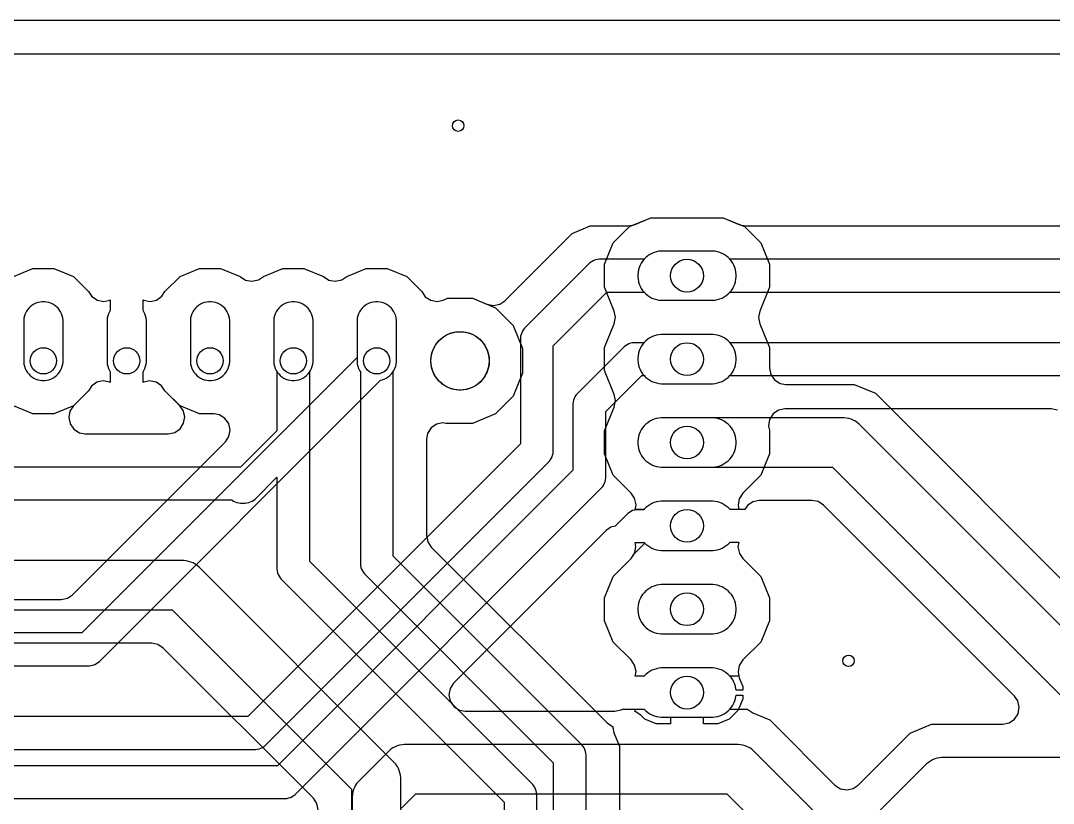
# Model space of a CAD drawing. Header units: millimetres. Extents: x 0 to 94.5, y 0 to 74.5.
# Drawn here: x 30.67 to 62.14, y 50.66 to 74.5 of the extents above; entities that cross this region are included whole.
import ezdxf

# ---------------------------------------------------------------- set-up
doc = ezdxf.new("R2010")
doc.units = ezdxf.units.MM

msp = doc.modelspace()

# ---------------------------------------------------------------- linework, layer by layer
at = {"layer": '16_copper'}
for points in [[(31.461, 63.544), (31.526, 63.559), (31.59, 63.581), (31.651, 63.61), (31.708, 63.646), (31.76, 63.688), (31.808, 63.736), (31.85, 63.789), (31.886, 63.846), (31.915, 63.906), (31.937, 63.97), (31.952, 64.036), (31.96, 64.103), (31.96, 65.37), (31.952, 65.437), (31.937, 65.503), (31.915, 65.566), (31.886, 65.627), (31.85, 65.684), (31.808, 65.737), (31.76, 65.784), (31.708, 65.826), (31.651, 65.862), (31.59, 65.892), (31.526, 65.914), (31.461, 65.929), (31.394, 65.936), (31.326, 65.936), (31.259, 65.929), (31.194, 65.914), (31.13, 65.892), (31.069, 65.862), (31.012, 65.826), (30.96, 65.784), (30.912, 65.737), (30.87, 65.684), (30.834, 65.627), (30.805, 65.566), (30.783, 65.503), (30.768, 65.437), (30.76, 65.37), (30.76, 64.103), (30.768, 64.036), (30.783, 63.97), (30.805, 63.906), (30.834, 63.846), (30.87, 63.789), (30.912, 63.736), (30.96, 63.688), (31.012, 63.646), (31.069, 63.61), (31.13, 63.581), (31.194, 63.559), (31.259, 63.544), (31.326, 63.536), (31.394, 63.536)], [(36.541, 63.544), (36.606, 63.559), (36.67, 63.581), (36.731, 63.61), (36.788, 63.646), (36.84, 63.688), (36.888, 63.736), (36.93, 63.789), (36.966, 63.846), (36.995, 63.906), (37.017, 63.97), (37.032, 64.036), (37.04, 64.103), (37.04, 65.37), (37.032, 65.437), (37.017, 65.503), (36.995, 65.566), (36.966, 65.627), (36.93, 65.684), (36.888, 65.737), (36.84, 65.784), (36.788, 65.826), (36.731, 65.862), (36.67, 65.892), (36.606, 65.914), (36.541, 65.929), (36.474, 65.936), (36.406, 65.936), (36.339, 65.929), (36.274, 65.914), (36.21, 65.892), (36.149, 65.862), (36.092, 65.826), (36.04, 65.784), (35.992, 65.737), (35.95, 65.684), (35.914, 65.627), (35.885, 65.566), (35.863, 65.503), (35.848, 65.437), (35.84, 65.37), (35.84, 64.103), (35.848, 64.036), (35.863, 63.97), (35.885, 63.906), (35.914, 63.846), (35.95, 63.789), (35.992, 63.736), (36.04, 63.688), (36.092, 63.646), (36.149, 63.61), (36.21, 63.581), (36.274, 63.559), (36.339, 63.544), (36.406, 63.536), (36.474, 63.536)], [(51.836, 55.827), (51.908, 55.842), (51.979, 55.863), (52.047, 55.891), (52.112, 55.926), (52.173, 55.967), (52.23, 56.014), (52.282, 56.066), (52.329, 56.123), (52.37, 56.184), (52.405, 56.249), (52.433, 56.317), (52.454, 56.388), (52.469, 56.46), (52.476, 56.533), (52.476, 56.607), (52.469, 56.68), (52.454, 56.752), (52.433, 56.823), (52.405, 56.891), (52.37, 56.956), (52.329, 57.017), (52.282, 57.074), (52.23, 57.126), (52.173, 57.173), (52.112, 57.214), (52.047, 57.249), (51.979, 57.277), (51.908, 57.298), (51.836, 57.313), (51.763, 57.32), (50.189, 57.32), (50.116, 57.313), (50.044, 57.298), (49.973, 57.277), (49.905, 57.249), (49.84, 57.214), (49.779, 57.173), (49.722, 57.126), (49.67, 57.074), (49.623, 57.017), (49.582, 56.956), (49.547, 56.891), (49.519, 56.823), (49.498, 56.752), (49.483, 56.68), (49.476, 56.607), (49.476, 56.533), (49.483, 56.46), (49.498, 56.388), (49.519, 56.317), (49.547, 56.249), (49.582, 56.184), (49.623, 56.123), (49.67, 56.066), (49.722, 56.014), (49.779, 55.967), (49.84, 55.926), (49.905, 55.891), (49.973, 55.863), (50.044, 55.842), (50.116, 55.827), (50.189, 55.82), (51.763, 55.82)]]:
    msp.add_lwpolyline(points, close=True, dxfattribs=at)
at = {"layer": '16_copper_5V'}
for points in [[(63.536, 54.897), (56.226, 62.206), (56.169, 62.253), (56.108, 62.294), (56.043, 62.329), (55.975, 62.357), (55.904, 62.378), (55.832, 62.393), (55.759, 62.4), (50.189, 62.4), (50.116, 62.393), (50.044, 62.378), (49.973, 62.357), (49.905, 62.329), (49.84, 62.294), (49.779, 62.253), (49.722, 62.206), (49.67, 62.154), (49.623, 62.097), (49.582, 62.036), (49.547, 61.971), (49.519, 61.903), (49.498, 61.832), (49.483, 61.76), (49.476, 61.687), (49.476, 61.613), (49.483, 61.54), (49.498, 61.468), (49.519, 61.397), (49.547, 61.329), (49.582, 61.264), (49.623, 61.203), (49.67, 61.146), (49.722, 61.094), (49.779, 61.047), (49.84, 61.006), (49.905, 60.971), (49.973, 60.943), (50.044, 60.922), (50.116, 60.907), (50.189, 60.9), (55.411, 60.9), (62.786, 53.525)], [(62.786, 52.05), (58.743, 52.05), (58.67, 52.043), (58.598, 52.028), (58.527, 52.007), (58.459, 51.979), (58.394, 51.944), (58.333, 51.903), (58.276, 51.856), (55.84, 49.421), (53.004, 52.256), (52.947, 52.303), (52.886, 52.344), (52.821, 52.379), (52.753, 52.407), (52.682, 52.428), (52.61, 52.443), (52.537, 52.45), (42.363, 52.45), (42.29, 52.443), (42.218, 52.428), (42.147, 52.407), (42.079, 52.379), (42.014, 52.344), (41.953, 52.303), (41.896, 52.256), (40.964, 51.324), (40.917, 51.267), (40.876, 51.206), (40.841, 51.141), (40.813, 51.073), (40.792, 51.002), (40.777, 50.93), (40.77, 50.857), (40.77, 48.859)], [(42.27, 50.509), (42.711, 50.95), (52.189, 50.95), (54.88, 48.259)]]:
    msp.add_lwpolyline(points, dxfattribs=at)
at = {"layer": '16_copper_GND'}
for points in [[(89.5, 73.484), (7.766, 73.484)], [(17.966, 56.866), (31.899, 56.866), (32.094, 56.906), (32.252, 57.012), (36.907, 61.667), (37.016, 61.833), (37.053, 62.028), (37.01, 62.223), (36.895, 62.385), (36.726, 62.489), (36.553, 62.52), (36.119, 62.52), (35.525, 62.766), (35.065, 63.226), (34.961, 63.38), (34.795, 63.488), (34.599, 63.523), (34.419, 63.485), (34.4, 63.477), (34.4, 63.804), (34.426, 63.846), (34.455, 63.906), (34.477, 63.97), (34.492, 64.036), (34.5, 64.103), (34.5, 65.37), (34.492, 65.437), (34.477, 65.503), (34.455, 65.566), (34.426, 65.627), (34.4, 65.668), (34.4, 65.995), (34.419, 65.987), (34.615, 65.949), (34.809, 65.99), (34.972, 66.104), (35.066, 66.248), (35.525, 66.706), (36.119, 66.952), (36.761, 66.952), (37.355, 66.706), (37.356, 66.705), (37.522, 66.595), (37.718, 66.559), (37.912, 66.602), (38.064, 66.705), (38.065, 66.706), (38.659, 66.952), (39.301, 66.952), (39.895, 66.706), (39.896, 66.705), (40.062, 66.595), (40.258, 66.559), (40.452, 66.602), (40.604, 66.705), (40.605, 66.706), (41.199, 66.952), (41.841, 66.952), (42.435, 66.706), (42.892, 66.25), (43, 66.089), (43.167, 65.981), (43.363, 65.946), (43.542, 65.984), (43.681, 66.041), (44.439, 66.041), (44.879, 65.859), (45.074, 65.821), (45.269, 65.862), (45.424, 65.968), (47.471, 68.015), (48.028, 68.246), (49.172, 68.246), (49.363, 68.284), (49.875, 68.496), (52.077, 68.496), (52.726, 68.227), (53.223, 67.73), (53.492, 67.081), (53.492, 66.379), (53.191, 65.651), (53.153, 65.456), (53.191, 65.269), (53.492, 64.541), (53.492, 63.916), (53.532, 63.721), (53.644, 63.557), (53.812, 63.45), (53.992, 63.416), (56.073, 63.416), (56.722, 63.147), (63.182, 56.687)], [(30.445, 66.706), (31.039, 66.952), (31.681, 66.952), (32.275, 66.706), (32.735, 66.247), (32.839, 66.093), (33.005, 65.984), (33.201, 65.949), (33.381, 65.987), (33.4, 65.995), (33.4, 65.668), (33.374, 65.627), (33.345, 65.566), (33.323, 65.503), (33.308, 65.437), (33.3, 65.37), (33.3, 64.103), (33.308, 64.036), (33.323, 63.97), (33.345, 63.906), (33.374, 63.846), (33.4, 63.804), (33.4, 63.477), (33.381, 63.485), (33.185, 63.524), (32.991, 63.482), (32.828, 63.369), (32.734, 63.225), (32.275, 62.766), (31.681, 62.52), (31.039, 62.52), (30.445, 62.766)]]:
    msp.add_lwpolyline(points, dxfattribs=at)
for points in [[(49.426, 59.604), (49.371, 59.591), (49.318, 59.573), (49.268, 59.548), (49.22, 59.518), (49.176, 59.483), (48.791, 59.098), (48.657, 59.067), (48.509, 58.965), (43.864, 54.32), (43.754, 54.154), (43.717, 53.958), (43.76, 53.764), (43.875, 53.601), (44.044, 53.497), (44.217, 53.466), (48.776, 53.466), (48.971, 53.506), (49.007, 53.53), (49.666, 53.53), (49.67, 53.526), (49.722, 53.474), (49.779, 53.427), (49.84, 53.386), (49.905, 53.351), (49.973, 53.323), (50.044, 53.302), (50.116, 53.287), (50.189, 53.28), (51.763, 53.28), (51.836, 53.287), (51.908, 53.302), (51.979, 53.323), (52.047, 53.351), (52.112, 53.386), (52.173, 53.427), (52.23, 53.474), (52.282, 53.526), (52.286, 53.53), (52.817, 53.53), (52.828, 53.514), (52.985, 53.411), (53.5, 53.197), (55.486, 51.211), (55.652, 51.101), (55.848, 51.065), (56.042, 51.107), (56.194, 51.211), (57.78, 52.797), (58.429, 53.066), (60.601, 53.066), (60.796, 53.106), (60.961, 53.218), (61.068, 53.386), (61.101, 53.582), (61.055, 53.776), (60.955, 53.92), (55.137, 59.738), (54.971, 59.847), (54.783, 59.884), (53.176, 59.884), (52.981, 59.844), (52.817, 59.732), (52.739, 59.61), (52.286, 59.61), (52.282, 59.614), (52.23, 59.666), (52.173, 59.713), (52.112, 59.754), (52.047, 59.789), (51.979, 59.817), (51.908, 59.838), (51.836, 59.853), (51.763, 59.86), (50.189, 59.86), (50.116, 59.853), (50.044, 59.838), (49.973, 59.817), (49.905, 59.789), (49.84, 59.754), (49.779, 59.713), (49.722, 59.666), (49.67, 59.614), (49.666, 59.61), (49.482, 59.61)], [(49.394, 54.53), (49.422, 54.674), (49.38, 54.869), (49.275, 55.023), (48.729, 55.57), (48.46, 56.219), (48.46, 56.921), (48.729, 57.57), (49.275, 58.117), (49.376, 58.269), (49.691, 58.584), (49.722, 58.554), (49.779, 58.507), (49.84, 58.466), (49.905, 58.431), (49.973, 58.403), (50.044, 58.382), (50.116, 58.367), (50.189, 58.36), (51.763, 58.36), (51.836, 58.367), (51.908, 58.382), (51.979, 58.403), (52.047, 58.431), (52.112, 58.466), (52.173, 58.507), (52.23, 58.554), (52.282, 58.606), (52.286, 58.61), (52.558, 58.61), (52.53, 58.466), (52.572, 58.271), (52.677, 58.117), (53.223, 57.57), (53.492, 56.921), (53.492, 56.219), (53.223, 55.57), (52.677, 55.023), (52.567, 54.857), (52.531, 54.662), (52.558, 54.53), (52.286, 54.53), (52.282, 54.534), (52.23, 54.586), (52.173, 54.633), (52.112, 54.674), (52.047, 54.709), (51.979, 54.737), (51.908, 54.758), (51.836, 54.773), (51.763, 54.78), (50.189, 54.78), (50.116, 54.773), (50.044, 54.758), (49.973, 54.737), (49.905, 54.709), (49.84, 54.674), (49.779, 54.633), (49.722, 54.586), (49.67, 54.534), (49.666, 54.53)]]:
    msp.add_lwpolyline(points, close=True, dxfattribs=at)
at = {"layer": '16_copper_RX_ARDU'}
msp.add_lwpolyline([(39.081, 63.544), (39.146, 63.559), (39.21, 63.581), (39.271, 63.61), (39.328, 63.646), (39.38, 63.688), (39.428, 63.736), (39.47, 63.789), (39.506, 63.846), (39.535, 63.906), (39.557, 63.97), (39.572, 64.036), (39.58, 64.103), (39.58, 65.37), (39.572, 65.437), (39.557, 65.503), (39.535, 65.566), (39.506, 65.627), (39.47, 65.684), (39.428, 65.737), (39.38, 65.784), (39.328, 65.826), (39.271, 65.862), (39.21, 65.892), (39.146, 65.914), (39.081, 65.929), (39.014, 65.936), (38.946, 65.936), (38.879, 65.929), (38.814, 65.914), (38.75, 65.892), (38.689, 65.862), (38.632, 65.826), (38.58, 65.784), (38.532, 65.737), (38.49, 65.684), (38.454, 65.627), (38.425, 65.566), (38.403, 65.503), (38.388, 65.437), (38.38, 65.37), (38.38, 64.103), (38.388, 64.036), (38.403, 63.97), (38.425, 63.906), (38.454, 63.846), (38.49, 63.789), (38.532, 63.736), (38.58, 63.688), (38.632, 63.646), (38.689, 63.61), (38.75, 63.581), (38.814, 63.559), (38.879, 63.544), (38.946, 63.536), (39.014, 63.536)], close=True, dxfattribs=at)
at = {"layer": '16_copper_SCL'}
msp.add_lwpolyline([(28.891, 50.8), (38.728, 50.8), (38.784, 50.806), (38.839, 50.819), (38.892, 50.837), (38.942, 50.862), (38.99, 50.892), (39.034, 50.927), (48.373, 60.266), (48.408, 60.31), (48.438, 60.358), (48.463, 60.408), (48.481, 60.461), (48.494, 60.516), (48.5, 60.572), (48.5, 62.593), (49.597, 63.69), (49.666, 63.69), (49.67, 63.686), (49.722, 63.634), (49.779, 63.587), (49.84, 63.546), (49.905, 63.511), (49.973, 63.483), (50.044, 63.462), (50.116, 63.447), (50.189, 63.44), (51.763, 63.44), (51.836, 63.447), (51.908, 63.462), (51.979, 63.483), (52.047, 63.511), (52.112, 63.546), (52.173, 63.587), (52.23, 63.634), (52.282, 63.686), (52.329, 63.743), (52.37, 63.804), (52.405, 63.869), (52.433, 63.937), (52.454, 64.008), (52.469, 64.08), (52.476, 64.153), (52.476, 64.227), (52.469, 64.3), (52.454, 64.372), (52.433, 64.443), (52.405, 64.511), (52.37, 64.576), (52.329, 64.637), (52.282, 64.694), (52.23, 64.746), (52.173, 64.793), (52.112, 64.834), (52.047, 64.869), (51.979, 64.897), (51.908, 64.918), (51.836, 64.933), (51.763, 64.94), (50.189, 64.94), (50.116, 64.933), (50.044, 64.918), (49.973, 64.897), (49.905, 64.869), (49.84, 64.834), (49.779, 64.793), (49.722, 64.746), (49.67, 64.694), (49.666, 64.69), (49.362, 64.69), (49.306, 64.684), (49.251, 64.671), (49.198, 64.653), (49.148, 64.628), (49.1, 64.598), (49.056, 64.563), (47.627, 63.134), (47.592, 63.09), (47.562, 63.042), (47.537, 62.992), (47.519, 62.939), (47.506, 62.884), (47.5, 62.828), (47.5, 60.807), (38.493, 51.8), (28.656, 51.8)], dxfattribs=at)
at = {"layer": '16_copper_SDA'}
msp.add_lwpolyline([(27.107, 52.3), (37.828, 52.3), (37.884, 52.306), (37.939, 52.319), (37.992, 52.337), (38.042, 52.362), (38.09, 52.392), (38.134, 52.427), (46.773, 61.066), (46.808, 61.11), (46.838, 61.158), (46.863, 61.208), (46.881, 61.261), (46.894, 61.316), (46.9, 61.372), (46.9, 64.593), (48.537, 66.23), (49.666, 66.23), (49.67, 66.226), (49.722, 66.174), (49.779, 66.127), (49.84, 66.086), (49.905, 66.051), (49.973, 66.023), (50.044, 66.002), (50.116, 65.987), (50.189, 65.98), (51.763, 65.98), (51.836, 65.987), (51.908, 66.002), (51.979, 66.023), (52.047, 66.051), (52.112, 66.086), (52.173, 66.127), (52.23, 66.174), (52.282, 66.226), (52.329, 66.283), (52.37, 66.344), (52.405, 66.409), (52.433, 66.477), (52.454, 66.548), (52.469, 66.62), (52.476, 66.693), (52.476, 66.767), (52.469, 66.84), (52.454, 66.912), (52.433, 66.983), (52.405, 67.051), (52.37, 67.116), (52.329, 67.177), (52.282, 67.234), (52.23, 67.286), (52.173, 67.333), (52.112, 67.374), (52.047, 67.409), (51.979, 67.437), (51.908, 67.458), (51.836, 67.473), (51.763, 67.48), (50.189, 67.48), (50.116, 67.473), (50.044, 67.458), (49.973, 67.437), (49.905, 67.409), (49.84, 67.374), (49.779, 67.333), (49.722, 67.286), (49.67, 67.234), (49.666, 67.23), (48.302, 67.23), (48.246, 67.224), (48.191, 67.211), (48.138, 67.193), (48.088, 67.168), (48.04, 67.138), (47.996, 67.103), (46.027, 65.134), (45.992, 65.09), (45.962, 65.042), (45.937, 64.992), (45.919, 64.939), (45.906, 64.884), (45.9, 64.828), (45.9, 61.607), (37.593, 53.3), (26.872, 53.3)], dxfattribs=at)
at = {"layer": '16_copper_TX_ARDU'}
msp.add_lwpolyline([(7.224, 54.85), (32.762, 54.85), (32.818, 54.856), (32.872, 54.869), (32.925, 54.887), (32.976, 54.912), (33.023, 54.942), (33.067, 54.977), (41.639, 63.548), (41.686, 63.559), (41.75, 63.581), (41.811, 63.61), (41.868, 63.646), (41.92, 63.688), (41.968, 63.736), (42.01, 63.789), (42.046, 63.846), (42.075, 63.906), (42.097, 63.97), (42.112, 64.036), (42.12, 64.103), (42.12, 65.37), (42.112, 65.437), (42.097, 65.503), (42.075, 65.566), (42.046, 65.627), (42.01, 65.684), (41.968, 65.737), (41.92, 65.784), (41.868, 65.826), (41.811, 65.862), (41.75, 65.892), (41.686, 65.914), (41.621, 65.929), (41.554, 65.936), (41.486, 65.936), (41.419, 65.929), (41.354, 65.914), (41.29, 65.892), (41.229, 65.862), (41.172, 65.826), (41.12, 65.784), (41.072, 65.737), (41.03, 65.684), (40.994, 65.627), (40.965, 65.566), (40.943, 65.503), (40.928, 65.437), (40.92, 65.37), (40.92, 64.243), (32.527, 55.85), (7.224, 55.85)], dxfattribs=at)
at = {"layer": '1_copper'}
for points in [[(31.461, 63.544), (31.526, 63.559), (31.59, 63.581), (31.651, 63.61), (31.708, 63.646), (31.76, 63.688), (31.808, 63.736), (31.85, 63.789), (31.886, 63.846), (31.915, 63.906), (31.937, 63.97), (31.952, 64.036), (31.96, 64.103), (31.96, 65.37), (31.952, 65.437), (31.937, 65.503), (31.915, 65.566), (31.886, 65.627), (31.85, 65.684), (31.808, 65.737), (31.76, 65.784), (31.708, 65.826), (31.651, 65.862), (31.59, 65.892), (31.526, 65.914), (31.461, 65.929), (31.394, 65.936), (31.326, 65.936), (31.259, 65.929), (31.194, 65.914), (31.13, 65.892), (31.069, 65.862), (31.012, 65.826), (30.96, 65.784), (30.912, 65.737), (30.87, 65.684), (30.834, 65.627), (30.805, 65.566), (30.783, 65.503), (30.768, 65.437), (30.76, 65.37), (30.76, 64.103), (30.768, 64.036), (30.783, 63.97), (30.805, 63.906), (30.834, 63.846), (30.87, 63.789), (30.912, 63.736), (30.96, 63.688), (31.012, 63.646), (31.069, 63.61), (31.13, 63.581), (31.194, 63.559), (31.259, 63.544), (31.326, 63.536), (31.394, 63.536)], [(36.541, 63.544), (36.606, 63.559), (36.67, 63.581), (36.731, 63.61), (36.788, 63.646), (36.84, 63.688), (36.888, 63.736), (36.93, 63.789), (36.966, 63.846), (36.995, 63.906), (37.017, 63.97), (37.032, 64.036), (37.04, 64.103), (37.04, 65.37), (37.032, 65.437), (37.017, 65.503), (36.995, 65.566), (36.966, 65.627), (36.93, 65.684), (36.888, 65.737), (36.84, 65.784), (36.788, 65.826), (36.731, 65.862), (36.67, 65.892), (36.606, 65.914), (36.541, 65.929), (36.474, 65.936), (36.406, 65.936), (36.339, 65.929), (36.274, 65.914), (36.21, 65.892), (36.149, 65.862), (36.092, 65.826), (36.04, 65.784), (35.992, 65.737), (35.95, 65.684), (35.914, 65.627), (35.885, 65.566), (35.863, 65.503), (35.848, 65.437), (35.84, 65.37), (35.84, 64.103), (35.848, 64.036), (35.863, 63.97), (35.885, 63.906), (35.914, 63.846), (35.95, 63.789), (35.992, 63.736), (36.04, 63.688), (36.092, 63.646), (36.149, 63.61), (36.21, 63.581), (36.274, 63.559), (36.339, 63.544), (36.406, 63.536), (36.474, 63.536)], [(51.836, 55.827), (51.908, 55.842), (51.979, 55.863), (52.047, 55.891), (52.112, 55.926), (52.173, 55.967), (52.23, 56.014), (52.282, 56.066), (52.329, 56.123), (52.37, 56.184), (52.405, 56.249), (52.433, 56.317), (52.454, 56.388), (52.469, 56.46), (52.476, 56.533), (52.476, 56.607), (52.469, 56.68), (52.454, 56.752), (52.433, 56.823), (52.405, 56.891), (52.37, 56.956), (52.329, 57.017), (52.282, 57.074), (52.23, 57.126), (52.173, 57.173), (52.112, 57.214), (52.047, 57.249), (51.979, 57.277), (51.908, 57.298), (51.836, 57.313), (51.763, 57.32), (50.189, 57.32), (50.116, 57.313), (50.044, 57.298), (49.973, 57.277), (49.905, 57.249), (49.84, 57.214), (49.779, 57.173), (49.722, 57.126), (49.67, 57.074), (49.623, 57.017), (49.582, 56.956), (49.547, 56.891), (49.519, 56.823), (49.498, 56.752), (49.483, 56.68), (49.476, 56.607), (49.476, 56.533), (49.483, 56.46), (49.498, 56.388), (49.519, 56.317), (49.547, 56.249), (49.582, 56.184), (49.623, 56.123), (49.67, 56.066), (49.722, 56.014), (49.779, 55.967), (49.84, 55.926), (49.905, 55.891), (49.973, 55.863), (50.044, 55.842), (50.116, 55.827), (50.189, 55.82), (51.763, 55.82)]]:
    msp.add_lwpolyline(points, close=True, dxfattribs=at)
at = {"layer": '1_copper_5V'}
msp.add_lwpolyline([(51.836, 60.907), (51.908, 60.922), (51.979, 60.943), (52.047, 60.971), (52.112, 61.006), (52.173, 61.047), (52.23, 61.094), (52.282, 61.146), (52.329, 61.203), (52.37, 61.264), (52.405, 61.329), (52.433, 61.397), (52.454, 61.468), (52.469, 61.54), (52.476, 61.613), (52.476, 61.687), (52.469, 61.76), (52.454, 61.832), (52.433, 61.903), (52.405, 61.971), (52.37, 62.036), (52.329, 62.097), (52.282, 62.154), (52.23, 62.206), (52.173, 62.253), (52.112, 62.294), (52.047, 62.329), (51.979, 62.357), (51.908, 62.378), (51.836, 62.393), (51.763, 62.4), (50.189, 62.4), (50.116, 62.393), (50.044, 62.378), (49.973, 62.357), (49.905, 62.329), (49.84, 62.294), (49.779, 62.253), (49.722, 62.206), (49.67, 62.154), (49.623, 62.097), (49.582, 62.036), (49.547, 61.971), (49.519, 61.903), (49.498, 61.832), (49.483, 61.76), (49.476, 61.687), (49.476, 61.613), (49.483, 61.54), (49.498, 61.468), (49.519, 61.397), (49.547, 61.329), (49.582, 61.264), (49.623, 61.203), (49.67, 61.146), (49.722, 61.094), (49.779, 61.047), (49.84, 61.006), (49.905, 60.971), (49.973, 60.943), (50.044, 60.922), (50.116, 60.907), (50.189, 60.9), (51.763, 60.9)], close=True, dxfattribs=at)
for points in [[(42.25, 49.071), (42.25, 51.437), (42.243, 51.51), (42.228, 51.582), (42.207, 51.653), (42.179, 51.721), (42.144, 51.786), (42.103, 51.847), (42.056, 51.904), (36.104, 57.856), (36.047, 57.903), (35.986, 57.944), (35.921, 57.979), (35.853, 58.007), (35.782, 58.028), (35.71, 58.043), (35.637, 58.05), (15.663, 58.05)], [(15.663, 56.55), (35.289, 56.55), (40.75, 51.089), (40.75, 48.917)]]:
    msp.add_lwpolyline(points, dxfattribs=at)
at = {"layer": '1_copper_GND'}
for points in [[(89.5, 73.484), (7.766, 73.484)], [(62.263, 62.637), (62.075, 62.674), (53.962, 62.674), (53.767, 62.634), (53.603, 62.522), (53.495, 62.354), (53.462, 62.158), (53.492, 62.018), (53.492, 61.299), (53.223, 60.65), (52.677, 60.103), (52.567, 59.937), (52.531, 59.742), (52.558, 59.61), (52.286, 59.61), (52.282, 59.614), (52.23, 59.666), (52.173, 59.713), (52.112, 59.754), (52.047, 59.789), (51.979, 59.817), (51.908, 59.838), (51.836, 59.853), (51.763, 59.86), (50.189, 59.86), (50.116, 59.853), (50.044, 59.838), (49.973, 59.817), (49.905, 59.789), (49.84, 59.754), (49.779, 59.713), (49.722, 59.666), (49.67, 59.614), (49.658, 59.6), (49.392, 59.6), (49.422, 59.754), (49.38, 59.949), (49.275, 60.103), (48.729, 60.65), (48.46, 61.299), (48.46, 62.001), (48.761, 62.729), (48.799, 62.924), (48.761, 63.111), (48.46, 63.839), (48.46, 64.541), (48.761, 65.269), (48.799, 65.464), (48.761, 65.651), (48.46, 66.379), (48.46, 67.081), (48.729, 67.73), (49.226, 68.227), (49.875, 68.496), (52.077, 68.496), (52.589, 68.284), (52.78, 68.246), (74.372, 68.246)], [(30.445, 66.706), (31.039, 66.952), (31.681, 66.952), (32.275, 66.706), (32.735, 66.247), (32.839, 66.093), (33.005, 65.984), (33.201, 65.949), (33.381, 65.987), (33.4, 65.995), (33.4, 65.668), (33.374, 65.627), (33.345, 65.566), (33.323, 65.503), (33.308, 65.437), (33.3, 65.37), (33.3, 64.103), (33.308, 64.036), (33.323, 63.97), (33.345, 63.906), (33.374, 63.846), (33.4, 63.804), (33.4, 63.477), (33.381, 63.485), (33.185, 63.524), (32.991, 63.482), (32.828, 63.369), (32.734, 63.225), (32.279, 62.77), (32.169, 62.604), (32.132, 62.408), (32.175, 62.214), (32.29, 62.051), (32.459, 61.947), (32.632, 61.916), (35.168, 61.916), (35.363, 61.956), (35.527, 62.068), (35.634, 62.236), (35.668, 62.432), (35.622, 62.626), (35.521, 62.77), (35.065, 63.226), (34.961, 63.38), (34.795, 63.488), (34.599, 63.523), (34.419, 63.485), (34.4, 63.477), (34.4, 63.804), (34.426, 63.846), (34.455, 63.906), (34.477, 63.97), (34.492, 64.036), (34.5, 64.103), (34.5, 65.37), (34.492, 65.437), (34.477, 65.503), (34.455, 65.566), (34.426, 65.627), (34.4, 65.668), (34.4, 65.995), (34.419, 65.987), (34.615, 65.949), (34.809, 65.99), (34.972, 66.104), (35.066, 66.248), (35.525, 66.706), (36.119, 66.952), (36.761, 66.952), (37.355, 66.706), (37.356, 66.705), (37.522, 66.595), (37.718, 66.559), (37.912, 66.602), (38.064, 66.705), (38.065, 66.706), (38.659, 66.952), (39.301, 66.952), (39.895, 66.706), (39.896, 66.705), (40.062, 66.595), (40.258, 66.559), (40.452, 66.602), (40.604, 66.705), (40.605, 66.706), (41.199, 66.952), (41.841, 66.952), (42.435, 66.706), (42.892, 66.25), (43, 66.089), (43.167, 65.981), (43.363, 65.946), (43.542, 65.984), (43.681, 66.041), (44.439, 66.041), (45.139, 65.751), (45.675, 65.215), (45.965, 64.515), (45.965, 63.757), (45.675, 63.057), (45.139, 62.521), (44.439, 62.231), (43.629, 62.231), (43.532, 62.25), (43.337, 62.209), (43.174, 62.095), (43.068, 61.927), (43.036, 61.75), (43.036, 58.815), (43.076, 58.62), (43.182, 58.462), (48.54, 53.104), (48.706, 52.994), (48.716, 52.992), (48.713, 52.969), (48.75, 52.802), (48.916, 52.402), (48.916, 45.398)], [(39.734, 50.461), (39.694, 50.656), (39.588, 50.815), (35.015, 55.388), (34.849, 55.497), (34.661, 55.534), (15.349, 55.534)]]:
    msp.add_lwpolyline(points, dxfattribs=at)
for points in [[(52.472, 54.106), (52.469, 54.14), (52.454, 54.212), (52.433, 54.283), (52.405, 54.351), (52.37, 54.416), (52.329, 54.477), (52.282, 54.534), (52.23, 54.586), (52.173, 54.633), (52.112, 54.674), (52.047, 54.709), (51.979, 54.737), (51.908, 54.758), (51.836, 54.773), (51.763, 54.78), (50.189, 54.78), (50.116, 54.773), (50.044, 54.758), (49.973, 54.737), (49.905, 54.709), (49.84, 54.674), (49.779, 54.633), (49.722, 54.586), (49.67, 54.534), (49.666, 54.53), (49.394, 54.53), (49.422, 54.674), (49.38, 54.869), (49.275, 55.023), (48.729, 55.57), (48.46, 56.219), (48.46, 56.921), (48.729, 57.57), (49.275, 58.117), (49.385, 58.283), (49.421, 58.478), (49.396, 58.6), (49.675, 58.6), (49.722, 58.554), (49.779, 58.507), (49.84, 58.466), (49.905, 58.431), (49.973, 58.403), (50.044, 58.382), (50.116, 58.367), (50.189, 58.36), (51.763, 58.36), (51.836, 58.367), (51.908, 58.382), (51.979, 58.403), (52.047, 58.431), (52.112, 58.466), (52.173, 58.507), (52.23, 58.554), (52.282, 58.606), (52.286, 58.61), (52.558, 58.61), (52.53, 58.466), (52.572, 58.271), (52.677, 58.117), (53.223, 57.57), (53.492, 56.921), (53.492, 56.219), (53.223, 55.57), (52.677, 55.023), (52.567, 54.857), (52.531, 54.662), (52.569, 54.478), (52.676, 54.219), (52.676, 54.106)], [(51.476, 53.08), (51.476, 53.28), (51.763, 53.28), (51.836, 53.287), (51.908, 53.302), (51.979, 53.323), (52.047, 53.351), (52.112, 53.386), (52.173, 53.427), (52.23, 53.474), (52.282, 53.526), (52.329, 53.583), (52.37, 53.644), (52.405, 53.709), (52.433, 53.777), (52.454, 53.848), (52.469, 53.92), (52.472, 53.954), (52.676, 53.954), (52.676, 53.841), (52.531, 53.492), (52.264, 53.225), (51.915, 53.08)], [(50.037, 53.08), (49.688, 53.225), (49.566, 53.347), (49.4, 53.457), (49.39, 53.459), (49.393, 53.481), (49.382, 53.53), (49.666, 53.53), (49.67, 53.526), (49.722, 53.474), (49.779, 53.427), (49.84, 53.386), (49.905, 53.351), (49.973, 53.323), (50.044, 53.302), (50.116, 53.287), (50.189, 53.28), (50.476, 53.28), (50.476, 53.08)]]:
    msp.add_lwpolyline(points, close=True, dxfattribs=at)
at = {"layer": '1_copper_RX_ARDU'}
for points in [[(46.4, 46.772), (46.4, 50.928), (46.394, 50.984), (46.381, 51.039), (46.363, 51.092), (46.338, 51.142), (46.308, 51.19), (46.273, 51.234), (39.48, 58.027), (39.48, 63.804), (39.506, 63.846), (39.535, 63.906), (39.557, 63.97), (39.572, 64.036), (39.58, 64.103), (39.58, 65.37), (39.572, 65.437), (39.557, 65.503), (39.535, 65.566), (39.506, 65.627), (39.47, 65.684), (39.428, 65.737), (39.38, 65.784), (39.328, 65.826), (39.271, 65.862), (39.21, 65.892), (39.146, 65.914), (39.081, 65.929), (39.014, 65.936), (38.946, 65.936), (38.879, 65.929), (38.814, 65.914), (38.75, 65.892), (38.689, 65.862), (38.632, 65.826), (38.58, 65.784), (38.532, 65.737), (38.49, 65.684), (38.454, 65.627), (38.425, 65.566), (38.403, 65.503), (38.388, 65.437), (38.38, 65.37), (38.38, 64.103), (38.388, 64.036), (38.403, 63.97), (38.425, 63.906), (38.454, 63.846), (38.48, 63.804), (38.48, 62.007), (37.368, 60.895), (37.328, 60.9), (15.572, 60.9)], [(15.807, 59.9), (37.1, 59.9), (37.11, 59.892), (37.158, 59.862), (37.208, 59.837), (37.261, 59.819), (37.316, 59.806), (37.372, 59.8), (37.508, 59.8), (37.564, 59.806), (37.619, 59.819), (37.672, 59.837), (37.722, 59.862), (37.77, 59.892), (37.814, 59.927), (38.48, 60.593), (38.48, 57.792), (38.486, 57.736), (38.499, 57.681), (38.517, 57.628), (38.542, 57.578), (38.572, 57.53), (38.607, 57.486), (45.4, 50.693), (45.4, 47.007)]]:
    msp.add_lwpolyline(points, dxfattribs=at)
at = {"layer": '1_copper_SCL'}
msp.add_lwpolyline([(62.938, 64.69), (52.286, 64.69), (52.282, 64.694), (52.23, 64.746), (52.173, 64.793), (52.112, 64.834), (52.047, 64.869), (51.979, 64.897), (51.908, 64.918), (51.836, 64.933), (51.763, 64.94), (50.189, 64.94), (50.116, 64.933), (50.044, 64.918), (49.973, 64.897), (49.905, 64.869), (49.84, 64.834), (49.779, 64.793), (49.722, 64.746), (49.67, 64.694), (49.623, 64.637), (49.582, 64.576), (49.547, 64.511), (49.519, 64.443), (49.498, 64.372), (49.483, 64.3), (49.476, 64.227), (49.476, 64.153), (49.483, 64.08), (49.498, 64.008), (49.519, 63.937), (49.547, 63.869), (49.582, 63.804), (49.623, 63.743), (49.67, 63.686), (49.722, 63.634), (49.779, 63.587), (49.84, 63.546), (49.905, 63.511), (49.973, 63.483), (50.044, 63.462), (50.116, 63.447), (50.189, 63.44), (51.763, 63.44), (51.836, 63.447), (51.908, 63.462), (51.979, 63.483), (52.047, 63.511), (52.112, 63.546), (52.173, 63.587), (52.23, 63.634), (52.282, 63.686), (52.286, 63.69), (62.703, 63.69)], dxfattribs=at)
at = {"layer": '1_copper_SDA'}
msp.add_lwpolyline([(74.098, 67.23), (52.286, 67.23), (52.282, 67.234), (52.23, 67.286), (52.173, 67.333), (52.112, 67.374), (52.047, 67.409), (51.979, 67.437), (51.908, 67.458), (51.836, 67.473), (51.763, 67.48), (50.189, 67.48), (50.116, 67.473), (50.044, 67.458), (49.973, 67.437), (49.905, 67.409), (49.84, 67.374), (49.779, 67.333), (49.722, 67.286), (49.67, 67.234), (49.623, 67.177), (49.582, 67.116), (49.547, 67.051), (49.519, 66.983), (49.498, 66.912), (49.483, 66.84), (49.476, 66.767), (49.476, 66.693), (49.483, 66.62), (49.498, 66.548), (49.519, 66.477), (49.547, 66.409), (49.582, 66.344), (49.623, 66.283), (49.67, 66.226), (49.722, 66.174), (49.779, 66.127), (49.84, 66.086), (49.905, 66.051), (49.973, 66.023), (50.044, 66.002), (50.116, 65.987), (50.189, 65.98), (51.763, 65.98), (51.836, 65.987), (51.908, 66.002), (51.979, 66.023), (52.047, 66.051), (52.112, 66.086), (52.173, 66.127), (52.23, 66.174), (52.282, 66.226), (52.286, 66.23), (73.863, 66.23)], dxfattribs=at)
at = {"layer": '1_copper_TX_ARDU'}
msp.add_lwpolyline([(47.9, 45.672), (47.9, 52.128), (47.894, 52.184), (47.881, 52.239), (47.863, 52.292), (47.838, 52.342), (47.808, 52.39), (47.773, 52.434), (42.02, 58.187), (42.02, 63.804), (42.046, 63.846), (42.075, 63.906), (42.097, 63.97), (42.112, 64.036), (42.12, 64.103), (42.12, 65.37), (42.112, 65.437), (42.097, 65.503), (42.075, 65.566), (42.046, 65.627), (42.01, 65.684), (41.968, 65.737), (41.92, 65.784), (41.868, 65.826), (41.811, 65.862), (41.75, 65.892), (41.686, 65.914), (41.621, 65.929), (41.554, 65.936), (41.486, 65.936), (41.419, 65.929), (41.354, 65.914), (41.29, 65.892), (41.229, 65.862), (41.172, 65.826), (41.12, 65.784), (41.072, 65.737), (41.03, 65.684), (40.994, 65.627), (40.965, 65.566), (40.943, 65.503), (40.928, 65.437), (40.92, 65.37), (40.92, 64.103), (40.928, 64.036), (40.943, 63.97), (40.965, 63.906), (40.994, 63.846), (41.02, 63.804), (41.02, 57.952), (41.026, 57.896), (41.039, 57.841), (41.057, 57.788), (41.082, 57.738), (41.112, 57.69), (41.147, 57.646), (46.9, 51.893), (46.9, 45.907)], dxfattribs=at)
at = {"layer": 'drills_NPTH'}
msp.add_circle((44.06, 64.136), 0.889, dxfattribs=at)
at = {"layer": 'drills_PTH'}
for centre, radius in [((50.976, 66.73), 0.5), ((31.36, 64.136), 0.4), ((33.9, 64.136), 0.4), ((36.44, 64.136), 0.4), ((38.98, 64.136), 0.4), ((41.52, 64.136), 0.4), ((50.976, 64.19), 0.5), ((50.976, 61.65), 0.5), ((50.976, 59.11), 0.5), ((50.976, 56.57), 0.5), ((50.976, 54.03), 0.5)]:
    msp.add_circle(centre, radius, dxfattribs=at)
at = {"layer": 'drills_via_1_16'}
for centre in [(44, 71.3), (55.9, 55)]:
    msp.add_circle(centre, 0.175, dxfattribs=at)
at = {"layer": 'holes'}
msp.add_lwpolyline([(44.949, 64.097), (44.942, 64.02), (44.929, 63.944), (44.909, 63.869), (44.882, 63.796), (44.849, 63.725), (44.81, 63.658), (44.766, 63.595), (44.716, 63.535), (44.661, 63.48), (44.602, 63.43), (44.538, 63.386), (44.471, 63.347), (44.401, 63.314), (44.328, 63.288), (44.253, 63.268), (44.176, 63.254), (44.099, 63.247), (44.021, 63.247), (43.944, 63.254), (43.867, 63.268), (43.792, 63.288), (43.719, 63.314), (43.649, 63.347), (43.582, 63.386), (43.518, 63.43), (43.459, 63.48), (43.404, 63.535), (43.354, 63.595), (43.31, 63.658), (43.271, 63.725), (43.238, 63.796), (43.211, 63.869), (43.191, 63.944), (43.178, 64.02), (43.171, 64.097), (43.171, 64.175), (43.178, 64.252), (43.191, 64.329), (43.211, 64.404), (43.238, 64.477), (43.271, 64.547), (43.31, 64.614), (43.354, 64.678), (43.404, 64.737), (43.459, 64.792), (43.518, 64.842), (43.582, 64.887), (43.649, 64.926), (43.719, 64.958), (43.792, 64.985), (43.867, 65.005), (43.944, 65.019), (44.021, 65.025), (44.099, 65.025), (44.176, 65.019), (44.253, 65.005), (44.328, 64.985), (44.401, 64.958), (44.471, 64.926), (44.538, 64.887), (44.602, 64.842), (44.661, 64.792), (44.716, 64.737), (44.766, 64.678), (44.81, 64.614), (44.849, 64.547), (44.882, 64.477), (44.909, 64.404), (44.929, 64.329), (44.942, 64.252), (44.949, 64.175), (44.949, 64.097)], close=True, dxfattribs=at)
at = {"layer": 'outline'}
msp.add_lwpolyline([(89.5, 74.5), (5, 74.5), (4.564, 74.481), (4.132, 74.424), (3.706, 74.33), (3.29, 74.198), (2.887, 74.032), (2.5, 73.83), (2.132, 73.596), (1.786, 73.33), (1.464, 73.036), (1.17, 72.714), (0.904, 72.368), (0.67, 72), (0.468, 71.613), (0.302, 71.21), (0.17, 70.794), (0.076, 70.368), (0.019, 69.936), (0, 69.5), (0, 45), (10, 45), (10, 35)], dxfattribs=at)

doc.saveas('drawing.dxf')
